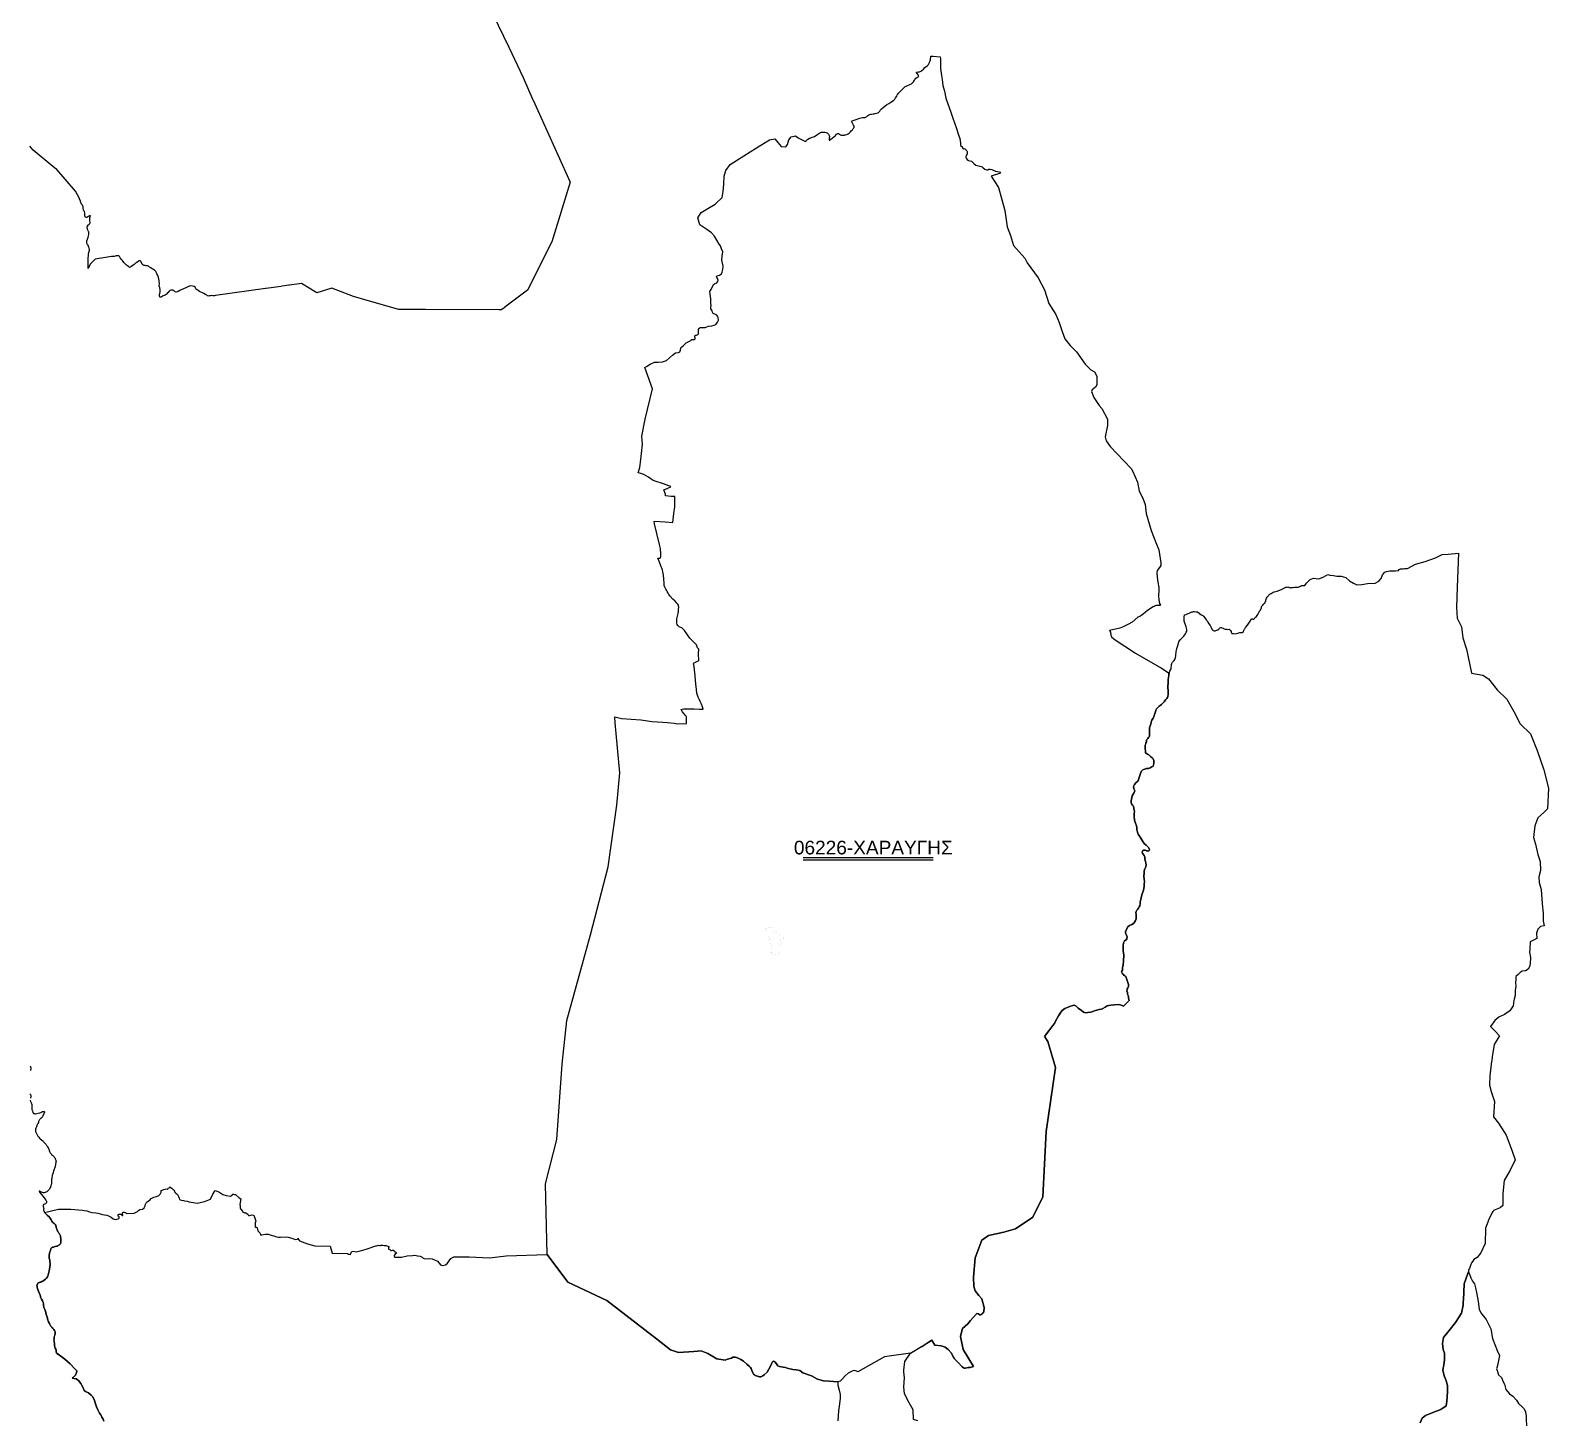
# Model space of a CAD drawing. Header units: metres. Extents: x 245125 to 394351, y 270578 to 4233311.
# Drawn here: x 283179 to 294310, y 4203312 to 4213500 of the extents above; entities that cross this region are included whole.
import ezdxf
from ezdxf.lldxf.tags import DXFTag

# ---------------------------------------------------------------- set-up
doc = ezdxf.new("R2010")
doc.units = ezdxf.units.M
for name, color, linetype in [('4495-(228-329)', 103, 'Continuous'), ('ASTOTA', 7, 'Continuous'), ('topo2019', 6, 'Continuous'), ('ΗΛΕΙΑ_Ονομασία ΟΤΑ_ΟΚΧΕ', 6, 'Continuous')]:
    doc.layers.add(name, color=color, linetype=linetype)
doc.styles.add('ARIAL', font='arial.ttf')
doc.styles.get("Standard").update_dxf_attribs({"font": 'arial.ttf'})
tags = doc.linetypes.add('HIDDEN', pattern=[0.375, 0.25, -0.125]).pattern_tags.tags
tags[6:7] = [DXFTag(74, 4), DXFTag(75, 0), DXFTag(340, '0'), DXFTag(46, 1.0), DXFTag(50, 0.0), DXFTag(44, 0.0), DXFTag(45, 0.0)]
tags[4:5] = [DXFTag(74, 4), DXFTag(75, 0), DXFTag(340, '0'), DXFTag(46, 1.0), DXFTag(50, 0.0), DXFTag(44, 0.0), DXFTag(45, 0.0)]

msp = doc.modelspace()

# ---------------------------------------------------------------- linework, layer by layer
at = {"layer": '4495-(228-329)', "color": 103}
for p, q in [((288846, 4207435), (289798, 4207435)), ((288846, 4207418), (289798, 4207418))]:
    msp.add_line(p, q, dxfattribs=at)
at = {"layer": 'ASTOTA', "color": 253, "linetype": 'HIDDEN', "ltscale": 300}
for points in [[(286411, 4213948), (286686, 4213376), (286791, 4213155), (286864, 4212992), (286866, 4212988), (287136, 4212386), (287003, 4211950), (286823, 4211594), (286677, 4211484), (286655, 4211467), (286651, 4211464), (286632, 4211450), (286614, 4211451), (286075, 4211453), (285881, 4211454), (285665, 4211515), (285548, 4211548), (285389, 4211610), (285279, 4211575), (285166, 4211644), (285080, 4211632), (285075, 4211631), (285026, 4211624), (285015, 4211623), (284909, 4211608), (284904, 4211607), (284536, 4211555), (284530, 4211554), (284517, 4211554), (284507, 4211555), (284500, 4211554), (284491, 4211553), (284485, 4211552), (284479, 4211554), (284472, 4211558), (284462, 4211564), (284451, 4211571), (284441, 4211576), (284429, 4211580), (284419, 4211586), (284410, 4211593), (284402, 4211597), (284396, 4211600), (284392, 4211605), (284387, 4211616), (284379, 4211623), (284369, 4211625), (284356, 4211627), (284347, 4211625), (284338, 4211623), (284329, 4211617), (284318, 4211612), (284301, 4211605), (284285, 4211597), (284274, 4211593), (284264, 4211586), (284257, 4211583), (284249, 4211581), (284242, 4211583), (284236, 4211588), (284230, 4211591), (284225, 4211594), (284218, 4211596), (284210, 4211596), (284202, 4211592), (284195, 4211585), (284189, 4211578), (284185, 4211575), (284180, 4211568), (284174, 4211563), (284167, 4211559), (284154, 4211554), (284146, 4211548), (284138, 4211543), (284129, 4211544), (284125, 4211553), (284126, 4211563), (284129, 4211571), (284130, 4211584), (284132, 4211599), (284129, 4211613), (284124, 4211626), (284125, 4211642), (284124, 4211661), (284122, 4211678), (284116, 4211695), (284111, 4211707), (284106, 4211714), (284103, 4211722), (284098, 4211732), (284092, 4211739), (284083, 4211747), (284073, 4211751), (284062, 4211758), (284053, 4211763), (284045, 4211770), (284037, 4211773), (284029, 4211774), (284021, 4211775), (284014, 4211775), (284009, 4211776), (284005, 4211780), (284001, 4211784), (283997, 4211794), (283992, 4211801), (283988, 4211807), (283983, 4211810), (283975, 4211810), (283969, 4211805), (283960, 4211799), (283951, 4211792), (283941, 4211784), (283932, 4211779), (283915, 4211767), (283906, 4211762), (283898, 4211768), (283885, 4211778), (283871, 4211791), (283864, 4211799), (283854, 4211812), (283846, 4211823), (283838, 4211833), (283833, 4211841), (283828, 4211846), (283820, 4211848), (283808, 4211846), (283794, 4211843), (283781, 4211841), (283774, 4211841), (283729, 4211834), (283655, 4211822), (283618, 4211785), (283605, 4211760), (283602, 4211755), (283602, 4211758), (283602, 4211771), (283604, 4211781), (283604, 4211791), (283603, 4211804), (283604, 4211832), (283605, 4211847), (283606, 4211862), (283608, 4211871), (283612, 4211888), (283612, 4211894), (283611, 4211902), (283609, 4211909), (283606, 4211919), (283599, 4211930), (283595, 4211935), (283594, 4211940), (283593, 4211943), (283593, 4211948), (283594, 4211956), (283597, 4211969), (283602, 4211984), (283607, 4212003), (283608, 4212010), (283608, 4212017), (283608, 4212022), (283606, 4212026), (283604, 4212031), (283601, 4212035), (283599, 4212039), (283598, 4212042), (283597, 4212046), (283596, 4212051), (283596, 4212055), (283596, 4212061), (283598, 4212065), (283602, 4212072), (283606, 4212076), (283612, 4212081), (283616, 4212084), (283618, 4212088), (283618, 4212092), (283616, 4212100), (283614, 4212110), (283614, 4212115), (283614, 4212121), (283616, 4212129), (283619, 4212136), (283618, 4212142), (283611, 4212138), (283603, 4212135), (283600, 4212132), (283594, 4212129), (283590, 4212129), (283586, 4212130), (283582, 4212131), (283580, 4212134), (283579, 4212138), (283579, 4212146), (283579, 4212155), (283578, 4212162), (283576, 4212171), (283572, 4212177), (283569, 4212184), (283567, 4212193), (283566, 4212200), (283566, 4212207), (283564, 4212212), (283562, 4212218), (283560, 4212221), (283555, 4212226), (283551, 4212232), (283549, 4212238), (283547, 4212245), (283547, 4212252), (283545, 4212253), (283535, 4212276), (283510, 4212320), (283374, 4212479), (283357, 4212493), (283330, 4212515), (283200, 4212621), (283175, 4212650)], [(289686, 4203304), (289655, 4203312), (289651, 4203383), (289622, 4203436), (289589, 4203501), (289584, 4203552), (289589, 4203619), (289584, 4203662), (289582, 4203675), (289590, 4203737), (289633, 4203798), (289712, 4203847), (289717, 4203849), (289737, 4203862), (289786, 4203893), (289788, 4203894), (289810, 4203858), (289817, 4203857), (289857, 4203852), (289887, 4203844), (289909, 4203826), (289929, 4203801), (289941, 4203780), (289945, 4203773), (289953, 4203760), (289978, 4203734), (290010, 4203698), (290021, 4203691), (290022, 4203691), (290025, 4203689), (290032, 4203689), (290045, 4203691), (290055, 4203693), (290061, 4203693), (290064, 4203693), (290069, 4203694), (290094, 4203701), (290018, 4203825), (289999, 4203921), (290006, 4203954), (290013, 4203979), (290052, 4204015), (290071, 4204038), (290113, 4204085), (290119, 4204090), (290130, 4204087), (290142, 4204078), (290145, 4204080), (290150, 4204082), (290158, 4204087), (290170, 4204103), (290172, 4204135), (290154, 4204197), (290132, 4204223), (290106, 4204256), (290096, 4204287), (290093, 4204357), (290106, 4204499), (290156, 4204628), (290204, 4204661), (290315, 4204686), (290401, 4204710), (290528, 4204797), (290603, 4204945), (290626, 4205425), (290695, 4205894), (290639, 4206086), (290616, 4206119), (290615, 4206121), (290645, 4206162), (290675, 4206202), (290687, 4206218), (290698, 4206238), (290716, 4206272), (290734, 4206301), (290744, 4206313), (290753, 4206320), (290763, 4206327), (290787, 4206337), (290806, 4206345), (290821, 4206349), (290831, 4206351), (290837, 4206349), (290847, 4206344), (290861, 4206330), (290885, 4206312), (290899, 4206301), (290908, 4206298), (290918, 4206296), (290931, 4206297), (290954, 4206301), (290987, 4206311), (291015, 4206319), (291033, 4206323), (291041, 4206327), (291058, 4206337), (291073, 4206346), (291085, 4206350), (291100, 4206352), (291128, 4206354), (291158, 4206355), (291170, 4206354), (291184, 4206350), (291194, 4206344), (291197, 4206347), (291231, 4206381), (291235, 4206386), (291230, 4206403), (291229, 4206413), (291228, 4206422), (291224, 4206431), (291222, 4206445), (291219, 4206457), (291220, 4206466), (291221, 4206471), (291225, 4206479), (291228, 4206484), (291230, 4206489), (291230, 4206496), (291230, 4206503), (291226, 4206517), (291218, 4206540), (291211, 4206562), (291207, 4206565), (291199, 4206570), (291193, 4206575), (291187, 4206580), (291183, 4206586), (291181, 4206590), (291180, 4206596), (291181, 4206600), (291185, 4206608), (291187, 4206612), (291187, 4206626), (291191, 4206648), (291193, 4206677), (291197, 4206718), (291190, 4206752), (291191, 4206789), (291193, 4206809), (291201, 4206822), (291214, 4206830), (291219, 4206838), (291220, 4206852), (291213, 4206869), (291208, 4206880), (291208, 4206890), (291215, 4206906), (291224, 4206924), (291237, 4206936), (291254, 4206944), (291266, 4206951), (291274, 4206960), (291281, 4206972), (291287, 4206985), (291287, 4207002), (291286, 4207017), (291284, 4207030), (291286, 4207039), (291290, 4207047), (291298, 4207055), (291304, 4207063), (291309, 4207073), (291313, 4207081), (291316, 4207094), (291316, 4207108), (291320, 4207127), (291325, 4207150), (291331, 4207167), (291335, 4207180), (291339, 4207194), (291343, 4207207), (291346, 4207223), (291346, 4207240), (291347, 4207256), (291345, 4207276), (291342, 4207298), (291344, 4207319), (291346, 4207336), (291350, 4207351), (291357, 4207365), (291359, 4207380), (291357, 4207395), (291355, 4207405), (291351, 4207421), (291349, 4207437), (291346, 4207448), (291337, 4207459), (291333, 4207466), (291331, 4207473), (291333, 4207480), (291336, 4207485), (291341, 4207488), (291347, 4207489), (291353, 4207487), (291361, 4207483), (291368, 4207482), (291373, 4207481), (291379, 4207483), (291382, 4207486), (291383, 4207493), (291382, 4207498), (291379, 4207504), (291371, 4207513), (291359, 4207525), (291345, 4207537), (291334, 4207552), (291320, 4207576), (291302, 4207606), (291296, 4207621), (291290, 4207639), (291292, 4207654), (291289, 4207667), (291281, 4207686), (291275, 4207709), (291272, 4207734), (291271, 4207756), (291274, 4207771), (291268, 4207794), (291266, 4207810), (291260, 4207819), (291251, 4207829), (291249, 4207838), (291250, 4207851), (291251, 4207863), (291258, 4207887), (291269, 4207905), (291276, 4207922), (291270, 4207938), (291267, 4207955), (291273, 4207969), (291285, 4207982), (291301, 4207996), (291306, 4208014), (291310, 4208028), (291317, 4208051), (291324, 4208064), (291336, 4208078), (291346, 4208081), (291351, 4208083), (291361, 4208086), (291377, 4208087), (291390, 4208093), (291402, 4208098), (291410, 4208104), (291414, 4208113), (291417, 4208124), (291417, 4208133), (291417, 4208145), (291411, 4208157), (291404, 4208164), (291392, 4208176), (291379, 4208186), (291370, 4208193), (291356, 4208200), (291355, 4208201), (291354, 4208215), (291353, 4208234), (291352, 4208250), (291353, 4208257), (291354, 4208262), (291357, 4208267), (291358, 4208274), (291361, 4208282), (291362, 4208290), (291363, 4208295), (291364, 4208298), (291367, 4208302), (291373, 4208308), (291377, 4208315), (291381, 4208320), (291383, 4208326), (291385, 4208332), (291385, 4208339), (291383, 4208357), (291383, 4208370), (291385, 4208384), (291386, 4208393), (291388, 4208399), (291393, 4208413), (291396, 4208427), (291398, 4208436), (291401, 4208442), (291406, 4208448), (291410, 4208455), (291415, 4208467), (291423, 4208490), (291427, 4208503), (291431, 4208515), (291434, 4208520), (291436, 4208525), (291438, 4208528), (291442, 4208533), (291455, 4208543), (291462, 4208549), (291473, 4208557), (291481, 4208565), (291491, 4208577), (291502, 4208591), (291510, 4208600), (291515, 4208607), (291518, 4208614), (291519, 4208619), (291520, 4208626), (291521, 4208634), (291521, 4208645), (291521, 4208653), (291521, 4208660), (291520, 4208667), (291519, 4208674), (291518, 4208680), (291518, 4208684), (291519, 4208693), (291522, 4208711), (291522, 4208722), (291522, 4208739), (291523, 4208754), (291525, 4208770), (291526, 4208778), (291528, 4208786), (291531, 4208793), (291534, 4208801), (291541, 4208814), (291543, 4208821), (291544, 4208828), (291545, 4208842), (291546, 4208850), (291548, 4208856), (291550, 4208862), (291553, 4208866), (291557, 4208871), (291565, 4208880), (291569, 4208887), (291573, 4208894), (291575, 4208901), (291577, 4208912), (291578, 4208925), (291579, 4208936), (291580, 4208946), (291582, 4208955), (291584, 4208967), (291591, 4208988), (291597, 4209005), (291600, 4209015), (291605, 4209024), (291610, 4209031), (291616, 4209039), (291620, 4209044), (291625, 4209048), (291630, 4209052), (291635, 4209058), (291640, 4209066), (291647, 4209074), (291651, 4209080), (291654, 4209086), (291657, 4209095), (291658, 4209101), (291657, 4209106), (291655, 4209116), (291653, 4209125), (291651, 4209133), (291649, 4209141), (291644, 4209152), (291640, 4209161), (291639, 4209167), (291638, 4209173), (291638, 4209178), (291639, 4209198), (291640, 4209215), (291652, 4209217), (291662, 4209221), (291680, 4209228), (291695, 4209235), (291701, 4209237), (291706, 4209238), (291715, 4209238), (291726, 4209237), (291733, 4209237), (291736, 4209236), (291739, 4209234), (291749, 4209225), (291754, 4209220), (291758, 4209216), (291762, 4209214), (291766, 4209213), (291771, 4209211), (291775, 4209210), (291778, 4209206), (291780, 4209204), (291789, 4209192), (291800, 4209178), (291808, 4209169), (291812, 4209161), (291820, 4209148), (291829, 4209135), (291836, 4209121), (291840, 4209110), (291845, 4209103), (291853, 4209099), (291857, 4209097), (291861, 4209096), (291866, 4209097), (291870, 4209099), (291876, 4209101), (291881, 4209102), (291885, 4209104), (291888, 4209105), (291891, 4209107), (291894, 4209111), (291898, 4209115), (291902, 4209118), (291907, 4209120), (291910, 4209121), (291914, 4209119), (291924, 4209115), (291926, 4209114), (291932, 4209112), (291938, 4209110), (291948, 4209108), (291957, 4209107), (291965, 4209108), (291969, 4209108), (291974, 4209103), (291978, 4209098), (291982, 4209092), (291984, 4209088), (291986, 4209082), (291988, 4209078), (291992, 4209076), (291999, 4209076), (292011, 4209075), (292021, 4209076), (292031, 4209079), (292046, 4209084), (292065, 4209084), (292071, 4209087), (292074, 4209094), (292077, 4209104), (292081, 4209110), (292083, 4209112), (292089, 4209120), (292103, 4209139), (292118, 4209159), (292127, 4209176), (292130, 4209181), (292134, 4209184), (292138, 4209184), (292142, 4209182), (292146, 4209181), (292150, 4209182), (292153, 4209187), (292157, 4209193), (292162, 4209198), (292168, 4209201), (292174, 4209209), (292179, 4209217), (292185, 4209232), (292188, 4209239), (292194, 4209244), (292198, 4209248), (292199, 4209254), (292202, 4209259), (292205, 4209266), (292206, 4209274), (292209, 4209281), (292214, 4209286), (292219, 4209292), (292225, 4209298), (292230, 4209300), (292231, 4209306), (292231, 4209310), (292235, 4209311), (292238, 4209315), (292238, 4209321), (292239, 4209328), (292243, 4209336), (292247, 4209344), (292253, 4209350), (292256, 4209355), (292260, 4209359), (292262, 4209364), (292268, 4209367), (292276, 4209371), (292290, 4209380), (292297, 4209383), (292310, 4209385), (292320, 4209388), (292338, 4209394), (292352, 4209399), (292369, 4209409), (292384, 4209416), (292393, 4209418), (292398, 4209419), (292402, 4209418), (292407, 4209415), (292412, 4209414), (292419, 4209413), (292425, 4209415), (292431, 4209415), (292437, 4209415), (292446, 4209416), (292452, 4209417), (292459, 4209418), (292467, 4209418), (292473, 4209417), (292481, 4209419), (292491, 4209424), (292498, 4209428), (292508, 4209428), (292516, 4209428), (292522, 4209430), (292536, 4209447), (292561, 4209473), (292587, 4209484), (292625, 4209479), (292657, 4209489), (292692, 4209509), (292705, 4209505), (292734, 4209503), (292758, 4209498), (292789, 4209497), (292823, 4209487), (292850, 4209464), (292880, 4209445), (292904, 4209433), (292942, 4209437), (292983, 4209444), (293038, 4209447), (293065, 4209462), (293082, 4209481), (293092, 4209508), (293110, 4209526), (293122, 4209532), (293145, 4209536), (293170, 4209536), (293188, 4209537), (293209, 4209539), (293215, 4209546), (293225, 4209552), (293225, 4209552), (293243, 4209552), (293254, 4209553), (293271, 4209553), (293276, 4209554), (293334, 4209585), (293406, 4209605), (293480, 4209633), (293530, 4209656), (293574, 4209658), (293650, 4209666), (293639, 4209416), (293635, 4209268), (293639, 4209189), (293671, 4209127), (293682, 4209045), (293709, 4208963), (293729, 4208856), (293745, 4208787), (293827, 4208771), (293870, 4208744), (293934, 4208665), (294004, 4208595), (294054, 4208505), (294102, 4208414), (294178, 4208341), (294226, 4208220), (294275, 4208078), (294310, 4207943), (294303, 4207790), (294288, 4207777), (294274, 4207764), (294230, 4207726), (294209, 4207667), (294200, 4207581), (294206, 4207557), (294213, 4207531), (294231, 4207457), (294247, 4207405), (294250, 4207338), (294239, 4207292), (294240, 4207250), (294255, 4207199), (294262, 4207094), (294269, 4207027), (294271, 4206971), (294277, 4206934), (294251, 4206929), (294230, 4206909), (294222, 4206880), (294223, 4206841), (294175, 4206815), (294172, 4206761), (294170, 4206739), (294178, 4206700), (294174, 4206658), (294171, 4206633), (294160, 4206615), (294141, 4206604), (294116, 4206600), (294101, 4206590), (294088, 4206575), (294070, 4206562), (294071, 4206542), (294068, 4206515), (294069, 4206490), (294065, 4206460), (294064, 4206423), (294058, 4206395), (294055, 4206386), (294050, 4206346), (294025, 4206309), (293986, 4206283), (293945, 4206263), (293915, 4206238), (293884, 4206194), (293917, 4206162), (293949, 4206127), (293944, 4206118), (293912, 4206063), (293897, 4205973), (293897, 4205973), (293896, 4205968), (293896, 4205967), (293888, 4205918), (293880, 4205834), (293877, 4205765), (293889, 4205717), (293913, 4205644), (293906, 4205532), (293943, 4205485), (293982, 4205424), (293987, 4205417), (293998, 4205399), (294040, 4205288), (294066, 4205216), (294028, 4205140), (293985, 4205066), (293974, 4204970), (293974, 4204881), (293956, 4204865), (293907, 4204846), (293905, 4204843), (293905, 4204843), (293902, 4204839), (293902, 4204838), (293897, 4204830), (293871, 4204779), (293848, 4204715), (293846, 4204604), (293812, 4204534), (293786, 4204501), (293774, 4204494), (293762, 4204485), (293754, 4204475), (293745, 4204462), (293737, 4204442), (293729, 4204420), (293724, 4204410), (293723, 4204403), (293723, 4204395), (293722, 4204391), (293719, 4204384), (293691, 4204308), (293685, 4204189), (293684, 4204178), (293683, 4204151), (293671, 4204093), (293628, 4204025), (293581, 4203965), (293540, 4203913), (293533, 4203870), (293538, 4203827), (293548, 4203799), (293547, 4203751), (293543, 4203714), (293534, 4203675), (293545, 4203632), (293551, 4203615), (293558, 4203595), (293568, 4203561), (293569, 4203513), (293564, 4203447), (293558, 4203413), (293519, 4203387), (293481, 4203372), (293450, 4203359), (293407, 4203343), (293383, 4203322), (293369, 4203289)], [(283178, 4205906), (283180, 4205901), (283181, 4205898), (283183, 4205894), (283183, 4205890), (283183, 4205886), (283182, 4205881), (283181, 4205877), (283179, 4205872)], [(283176, 4205700), (283180, 4205694), (283182, 4205689), (283184, 4205683), (283183, 4205678), (283181, 4205675), (283179, 4205670)], [(283177, 4205654), (283180, 4205646), (283184, 4205636), (283187, 4205630), (283189, 4205623), (283189, 4205616), (283189, 4205608), (283189, 4205601), (283189, 4205594), (283191, 4205585), (283194, 4205576), (283197, 4205566), (283200, 4205560), (283204, 4205557), (283209, 4205556), (283213, 4205555), (283217, 4205555), (283227, 4205557), (283237, 4205559), (283248, 4205562), (283256, 4205565), (283263, 4205569), (283268, 4205572), (283272, 4205572), (283276, 4205572), (283280, 4205571), (283282, 4205568), (283283, 4205565), (283281, 4205561), (283279, 4205557), (283275, 4205550), (283271, 4205542), (283267, 4205533), (283263, 4205528), (283259, 4205524), (283256, 4205521), (283252, 4205517), (283248, 4205514), (283245, 4205510), (283243, 4205508), (283241, 4205503), (283240, 4205499), (283238, 4205491), (283235, 4205483), (283230, 4205474), (283226, 4205467), (283224, 4205460), (283220, 4205448), (283218, 4205442), (283216, 4205438), (283216, 4205434), (283216, 4205430), (283217, 4205425), (283219, 4205420), (283222, 4205414), (283229, 4205401), (283235, 4205390), (283241, 4205382), (283246, 4205376), (283252, 4205371), (283261, 4205363), (283270, 4205356), (283275, 4205351), (283279, 4205346), (283286, 4205338), (283292, 4205331), (283296, 4205326), (283300, 4205321), (283303, 4205317), (283306, 4205312), (283309, 4205306), (283311, 4205303), (283313, 4205299), (283314, 4205294), (283316, 4205289), (283318, 4205283), (283320, 4205278), (283321, 4205275), (283322, 4205272), (283325, 4205269), (283331, 4205262), (283335, 4205257), (283342, 4205251), (283348, 4205245), (283353, 4205239), (283356, 4205235), (283360, 4205230), (283362, 4205225), (283364, 4205220), (283366, 4205215), (283367, 4205210), (283368, 4205206), (283367, 4205199), (283364, 4205182), (283360, 4205168), (283350, 4205135), (283346, 4205124), (283341, 4205109), (283339, 4205103), (283338, 4205097), (283336, 4205088), (283336, 4205083), (283336, 4205079), (283335, 4205072), (283335, 4205064), (283334, 4205055), (283334, 4205048), (283333, 4205041), (283332, 4205035), (283330, 4205027), (283328, 4205019), (283326, 4205014), (283323, 4205008), (283319, 4205001), (283313, 4204995), (283308, 4204989), (283300, 4204983), (283293, 4204979), (283288, 4204977), (283281, 4204975), (283276, 4204975), (283268, 4204977), (283262, 4204979), (283257, 4204983), (283252, 4204985), (283248, 4204986), (283243, 4204986), (283244, 4204984), (283246, 4204980), (283260, 4204962), (283280, 4204938), (283286, 4204930), (283292, 4204922), (283296, 4204919), (283298, 4204914), (283298, 4204907), (283296, 4204900), (283293, 4204897), (283290, 4204895), (283283, 4204892), (283278, 4204890), (283274, 4204886), (283273, 4204882), (283273, 4204878), (283274, 4204873), (283276, 4204867), (283277, 4204861), (283276, 4204854), (283276, 4204848), (283278, 4204842), (283280, 4204836), (283283, 4204831), (283289, 4204824), (283294, 4204818), (283303, 4204812), (283319, 4204797), (283323, 4204792), (283328, 4204785), (283332, 4204776), (283337, 4204768), (283342, 4204760), (283347, 4204754), (283353, 4204749), (283359, 4204745), (283363, 4204742), (283365, 4204738), (283367, 4204733), (283369, 4204725), (283372, 4204714), (283375, 4204703), (283376, 4204700), (283379, 4204695), (283383, 4204690), (283389, 4204680), (283393, 4204674), (283397, 4204665), (283399, 4204660), (283400, 4204654), (283401, 4204649), (283402, 4204642), (283402, 4204631), (283403, 4204622), (283403, 4204617), (283402, 4204611), (283401, 4204605), (283399, 4204600), (283396, 4204596), (283393, 4204593), (283388, 4204590), (283383, 4204588), (283378, 4204585), (283371, 4204583), (283362, 4204581), (283354, 4204579), (283348, 4204577), (283342, 4204576), (283338, 4204574), (283334, 4204572), (283332, 4204569), (283330, 4204565), (283327, 4204553), (283323, 4204542), (283320, 4204532), (283319, 4204528), (283317, 4204521), (283316, 4204515), (283316, 4204510), (283316, 4204505), (283317, 4204501), (283318, 4204495), (283320, 4204488), (283322, 4204481), (283323, 4204475), (283323, 4204471), (283323, 4204466), (283324, 4204459), (283325, 4204450), (283324, 4204444), (283323, 4204437), (283323, 4204431), (283316, 4204402), (283314, 4204392), (283307, 4204365), (283304, 4204358), (283298, 4204350), (283290, 4204342), (283281, 4204334), (283271, 4204327), (283264, 4204324), (283257, 4204321), (283249, 4204319), (283245, 4204318), (283239, 4204315), (283235, 4204312), (283232, 4204308), (283231, 4204306), (283229, 4204303), (283228, 4204299), (283227, 4204295), (283228, 4204289), (283229, 4204282), (283231, 4204274), (283234, 4204265), (283243, 4204242), (283250, 4204224), (283253, 4204216), (283254, 4204210), (283257, 4204204), (283262, 4204195), (283268, 4204184), (283271, 4204176), (283273, 4204170), (283275, 4204162), (283275, 4204155), (283276, 4204148), (283278, 4204140), (283279, 4204133), (283282, 4204125), (283285, 4204119), (283289, 4204106), (283293, 4204096), (283296, 4204083), (283299, 4204071), (283304, 4204057), (283306, 4204050), (283307, 4204043), (283310, 4204035), (283313, 4204029), (283319, 4204016), (283322, 4204009), (283324, 4204004), (283326, 4204001), (283329, 4203997), (283333, 4203991), (283337, 4203987), (283343, 4203982), (283347, 4203978), (283352, 4203972), (283355, 4203966), (283358, 4203960), (283360, 4203955), (283360, 4203950), (283360, 4203940), (283359, 4203934), (283355, 4203924), (283354, 4203920), (283353, 4203914), (283353, 4203907), (283353, 4203902), (283352, 4203897), (283353, 4203888), (283354, 4203882), (283355, 4203873), (283356, 4203864), (283357, 4203853), (283359, 4203845), (283362, 4203836), (283366, 4203829), (283368, 4203823), (283369, 4203817), (283369, 4203810), (283371, 4203802), (283371, 4203799), (283374, 4203798), (283374, 4203797), (283393, 4203784), (283433, 4203754), (283471, 4203720), (283506, 4203685), (283517, 4203673), (283520, 4203669), (283518, 4203657), (283509, 4203637), (283486, 4203616), (283515, 4203610), (283533, 4203599), (283549, 4203577), (283566, 4203545), (283573, 4203526), (283583, 4203518), (283605, 4203507), (283626, 4203490), (283637, 4203480), (283650, 4203453), (283655, 4203436), (283663, 4203406), (283675, 4203383), (283687, 4203359), (283695, 4203346), (283704, 4203330), (283713, 4203314), (283719, 4203301)], [(283719, 4203301), (283713, 4203314), (283704, 4203330), (283695, 4203346), (283687, 4203359), (283675, 4203383), (283663, 4203406), (283655, 4203436), (283650, 4203453), (283637, 4203480), (283626, 4203490), (283605, 4203507), (283583, 4203518), (283573, 4203526), (283566, 4203545), (283549, 4203577), (283533, 4203599), (283515, 4203610), (283486, 4203616), (283509, 4203637), (283518, 4203657), (283520, 4203669), (283517, 4203673), (283506, 4203685), (283471, 4203720), (283433, 4203754), (283393, 4203784), (283374, 4203798), (283371, 4203799), (283371, 4203802), (283369, 4203810), (283369, 4203817), (283368, 4203823), (283366, 4203829), (283362, 4203836), (283359, 4203845), (283357, 4203853), (283356, 4203864), (283355, 4203873), (283354, 4203882), (283353, 4203888), (283352, 4203897), (283353, 4203902), (283353, 4203907), (283353, 4203914), (283354, 4203920), (283355, 4203924), (283359, 4203934), (283360, 4203940), (283360, 4203950), (283360, 4203955), (283358, 4203960), (283355, 4203966), (283352, 4203972), (283347, 4203978), (283343, 4203982), (283337, 4203987), (283333, 4203991), (283329, 4203997), (283326, 4204001), (283324, 4204004), (283322, 4204009), (283319, 4204016), (283313, 4204029), (283310, 4204035), (283307, 4204043), (283306, 4204050), (283304, 4204057), (283299, 4204071), (283296, 4204083), (283293, 4204096), (283289, 4204106), (283285, 4204119), (283282, 4204125), (283279, 4204133), (283278, 4204140), (283276, 4204148), (283275, 4204155), (283275, 4204162), (283273, 4204170), (283271, 4204176), (283268, 4204184), (283262, 4204195), (283257, 4204204), (283254, 4204210), (283253, 4204216), (283250, 4204224), (283243, 4204242), (283234, 4204265), (283231, 4204274), (283229, 4204282), (283228, 4204289), (283227, 4204295), (283228, 4204299), (283229, 4204303), (283231, 4204306), (283232, 4204308), (283235, 4204312), (283239, 4204315), (283245, 4204318), (283249, 4204319), (283257, 4204321), (283264, 4204324), (283271, 4204327), (283281, 4204334), (283290, 4204342), (283298, 4204350), (283304, 4204358), (283307, 4204365), (283314, 4204392), (283316, 4204402), (283323, 4204431), (283323, 4204437), (283324, 4204444), (283325, 4204450), (283324, 4204459), (283323, 4204466), (283323, 4204471), (283323, 4204475), (283322, 4204481), (283320, 4204488), (283318, 4204495), (283317, 4204501), (283316, 4204505), (283316, 4204510), (283316, 4204515), (283317, 4204521), (283319, 4204528), (283320, 4204532), (283323, 4204542), (283327, 4204553), (283330, 4204565), (283332, 4204569), (283334, 4204572), (283338, 4204574), (283342, 4204576), (283348, 4204577), (283354, 4204579), (283362, 4204581), (283371, 4204583), (283378, 4204585), (283383, 4204588), (283388, 4204590), (283393, 4204593), (283396, 4204596), (283399, 4204600), (283401, 4204605), (283402, 4204611), (283403, 4204617), (283403, 4204622), (283402, 4204631), (283402, 4204642), (283401, 4204649), (283400, 4204654), (283399, 4204660), (283397, 4204665), (283393, 4204674), (283389, 4204680), (283383, 4204690), (283379, 4204695), (283376, 4204700), (283375, 4204703), (283372, 4204714), (283369, 4204725), (283367, 4204733), (283365, 4204738), (283363, 4204742), (283359, 4204745), (283353, 4204749), (283347, 4204754), (283342, 4204760), (283337, 4204768), (283332, 4204776), (283328, 4204785), (283323, 4204792), (283319, 4204797), (283303, 4204812), (283294, 4204818), (283289, 4204824), (283283, 4204831), (283385, 4204856), (283475, 4204854), (283561, 4204849), (283574, 4204846), (283593, 4204843), (283612, 4204836), (283631, 4204831), (283659, 4204828), (283675, 4204826), (283707, 4204817), (283723, 4204813), (283740, 4204812), (283753, 4204807), (283771, 4204797), (283787, 4204785), (283801, 4204779), (283812, 4204782), (283823, 4204784), (283829, 4204786), (283830, 4204793), (283830, 4204795), (283830, 4204800), (283824, 4204805), (283822, 4204814), (283825, 4204817), (283826, 4204819), (283832, 4204819), (283836, 4204819), (283842, 4204819), (283846, 4204816), (283847, 4204816), (283849, 4204810), (283853, 4204808), (283856, 4204808), (283857, 4204811), (283855, 4204818), (283854, 4204826), (283855, 4204829), (283856, 4204831), (283860, 4204833), (283867, 4204833), (283873, 4204830), (283875, 4204830), (283879, 4204828), (283885, 4204824), (283940, 4204827), (283965, 4204838), (283975, 4204848), (283982, 4204852), (284001, 4204854), (284013, 4204866), (284020, 4204880), (284024, 4204891), (284029, 4204902), (284039, 4204911), (284057, 4204924), (284066, 4204933), (284074, 4204939), (284085, 4204944), (284104, 4204948), (284120, 4204955), (284131, 4204966), (284138, 4204980), (284139, 4204992), (284157, 4205000), (284175, 4205004), (284183, 4205003), (284190, 4205007), (284193, 4205012), (284201, 4205014), (284201, 4205019), (284209, 4205014), (284209, 4205014), (284212, 4205009), (284216, 4205008), (284220, 4205006), (284225, 4204999), (284233, 4204994), (284235, 4204988), (284237, 4204983), (284246, 4204972), (284259, 4204963), (284265, 4204948), (284269, 4204935), (284273, 4204926), (284286, 4204920), (284301, 4204918), (284309, 4204916), (284329, 4204913), (284344, 4204909), (284357, 4204907), (284403, 4204900), (284457, 4204911), (284463, 4204914), (284499, 4204928), (284517, 4204965), (284533, 4204991), (284562, 4204982), (284590, 4204963), (284615, 4204955), (284647, 4204951), (284661, 4204961), (284662, 4204965), (284669, 4204966), (284676, 4204962), (284683, 4204962), (284711, 4204938), (284723, 4204930), (284716, 4204889), (284718, 4204881), (284718, 4204866), (284721, 4204857), (284734, 4204841), (284737, 4204832), (284751, 4204828), (284754, 4204830), (284774, 4204818), (284779, 4204809), (284786, 4204808), (284804, 4204813), (284817, 4204812), (284833, 4204767), (284827, 4204755), (284827, 4204726), (284830, 4204723), (284837, 4204723), (284842, 4204719), (284843, 4204718), (284848, 4204696), (284854, 4204690), (284857, 4204687), (284862, 4204682), (284866, 4204672), (284869, 4204665), (284873, 4204666), (284877, 4204668), (284903, 4204671), (284922, 4204671), (284953, 4204662), (284965, 4204660), (284977, 4204654), (284995, 4204650), (285013, 4204649), (285058, 4204652), (285070, 4204650), (285095, 4204642), (285121, 4204633), (285138, 4204634), (285142, 4204637), (285143, 4204642), (285146, 4204633), (285152, 4204624), (285152, 4204624), (285152, 4204623), (285153, 4204623), (285153, 4204623), (285211, 4204600), (285211, 4204600), (285211, 4204600), (285265, 4204586), (285265, 4204586), (285265, 4204586), (285376, 4204583), (285391, 4204532), (285505, 4204530), (285511, 4204524), (285524, 4204523), (285537, 4204544), (285546, 4204547), (285569, 4204543), (285577, 4204545), (285589, 4204548), (285642, 4204563), (285713, 4204586), (285718, 4204587), (285723, 4204589), (285723, 4204588), (285732, 4204590), (285738, 4204588), (285746, 4204588), (285752, 4204591), (285763, 4204590), (285774, 4204589), (285786, 4204589), (285800, 4204584), (285809, 4204582), (285804, 4204574), (285806, 4204561), (285814, 4204559), (285819, 4204554), (285820, 4204553), (285821, 4204553), (285827, 4204553), (285833, 4204554), (285839, 4204554), (285846, 4204549), (285851, 4204544), (285860, 4204538), (285862, 4204537), (285863, 4204532), (285854, 4204524), (285846, 4204515), (285846, 4204508), (285854, 4204504), (285874, 4204503), (285899, 4204502), (285941, 4204512), (285981, 4204516), (285995, 4204517), (286021, 4204512), (286036, 4204511), (286051, 4204503), (286059, 4204495), (286079, 4204490), (286097, 4204493), (286126, 4204490), (286142, 4204483), (286164, 4204474), (286186, 4204448), (286200, 4204441), (286222, 4204446), (286238, 4204460), (286261, 4204494), (286283, 4204506), (286396, 4204505), (286546, 4204499), (286668, 4204513), (286968, 4204523), (287120, 4204320), (287406, 4204185), (287770, 4203905), (287873, 4203823), (287932, 4203803), (288043, 4203812), (288096, 4203817), (288147, 4203797), (288213, 4203757), (288272, 4203748), (288277, 4203751), (288291, 4203755), (288310, 4203761), (288319, 4203763), (288330, 4203769), (288335, 4203770), (288342, 4203770), (288349, 4203769), (288368, 4203763), (288388, 4203753), (288407, 4203741), (288431, 4203718), (288452, 4203701), (288460, 4203693), (288464, 4203686), (288469, 4203672), (288477, 4203656), (288482, 4203645), (288488, 4203640), (288494, 4203636), (288501, 4203633), (288511, 4203630), (288525, 4203626), (288535, 4203625), (288549, 4203632), (288560, 4203639), (288581, 4203660), (288593, 4203681), (288606, 4203703), (288613, 4203722), (288619, 4203736), (288623, 4203739), (288628, 4203741), (288633, 4203739), (288640, 4203732), (288649, 4203720), (288660, 4203707), (288672, 4203701), (288698, 4203696), (288716, 4203694), (288727, 4203690), (288768, 4203680), (288793, 4203678), (288820, 4203671), (288843, 4203656), (288906, 4203633), (288949, 4203609), (288994, 4203596), (289036, 4203594), (289100, 4203590), (289099, 4203564), (289108, 4203528), (289115, 4203495), (289116, 4203469), (289111, 4203427), (289105, 4203377), (289099, 4203302)], [(293369, 4203289), (293383, 4203322), (293407, 4203343), (293450, 4203359), (293481, 4203372), (293519, 4203387), (293558, 4203413), (293564, 4203447), (293569, 4203513), (293568, 4203561), (293558, 4203595), (293551, 4203615), (293545, 4203632), (293534, 4203675), (293543, 4203714), (293547, 4203751), (293548, 4203799), (293538, 4203827), (293533, 4203870), (293540, 4203913), (293581, 4203965), (293628, 4204025), (293671, 4204093), (293683, 4204151), (293684, 4204178), (293685, 4204189), (293691, 4204308), (293719, 4204384), (293722, 4204391), (293723, 4204395), (293726, 4204388), (293730, 4204378), (293739, 4204352), (293753, 4204328), (293767, 4204308), (293775, 4204279), (293782, 4204243), (293794, 4204177), (293800, 4204123), (293814, 4204094), (293853, 4204047), (293887, 4203977), (293899, 4203906), (293932, 4203818), (293949, 4203781), (293935, 4203709), (293931, 4203692), (293930, 4203688), (293930, 4203688), (293929, 4203684), (293932, 4203673), (293943, 4203641), (293964, 4203621), (293978, 4203589), (293986, 4203571), (293996, 4203532), (294023, 4203500), (294047, 4203484), (294074, 4203455), (294089, 4203429), (294115, 4203407), (294131, 4203390), (294141, 4203370), (294146, 4203336), (294145, 4203314), (294148, 4203265)]]:
    msp.add_lwpolyline(points, dxfattribs=at)
msp.add_lwpolyline([(289674, 4213194), (289680, 4213195), (289691, 4213196), (289697, 4213196), (289707, 4213201), (289714, 4213205), (289726, 4213216), (289738, 4213229), (289754, 4213241), (289765, 4213251), (289771, 4213265), (289778, 4213285), (289782, 4213311), (289799, 4213311), (289850, 4213307), (289851, 4213291), (289852, 4213255), (289853, 4213221), (289858, 4213170), (289863, 4213140), (289870, 4213096), (289880, 4213055), (289892, 4213004), (289906, 4212961), (289927, 4212900), (289943, 4212857), (289967, 4212788), (289984, 4212735), (289993, 4212708), (289997, 4212691), (289998, 4212672), (289998, 4212657), (290005, 4212652), (290009, 4212648), (290012, 4212641), (290016, 4212634), (290020, 4212632), (290025, 4212632), (290032, 4212633), (290038, 4212625), (290045, 4212617), (290048, 4212612), (290048, 4212604), (290047, 4212594), (290041, 4212583), (290037, 4212570), (290039, 4212562), (290047, 4212553), (290057, 4212547), (290070, 4212544), (290079, 4212540), (290095, 4212524), (290112, 4212511), (290140, 4212504), (290158, 4212500), (290164, 4212492), (290178, 4212482), (290190, 4212477), (290198, 4212477), (290206, 4212482), (290216, 4212483), (290228, 4212480), (290239, 4212476), (290254, 4212468), (290269, 4212465), (290284, 4212462), (290292, 4212454), (290223, 4212430), (290278, 4212347), (290324, 4212179), (290340, 4212060), (290365, 4211995), (290386, 4211923), (290470, 4211829), (290488, 4211795), (290569, 4211686), (290614, 4211597), (290646, 4211497), (290697, 4211416), (290723, 4211357), (290743, 4211291), (290764, 4211239), (290803, 4211188), (290850, 4211143), (290912, 4211053), (290955, 4211010), (290981, 4210995), (290999, 4210965), (290998, 4210901), (290987, 4210884), (290963, 4210864), (290960, 4210851), (290976, 4210808), (291014, 4210749), (291034, 4210727), (291075, 4210648), (291076, 4210602), (291060, 4210519), (291066, 4210490), (291095, 4210449), (291250, 4210286), (291261, 4210264), (291296, 4210187), (291308, 4210122), (291336, 4210069), (291353, 4210023), (291360, 4209956), (291396, 4209833), (291430, 4209745), (291453, 4209690), (291466, 4209595), (291466, 4209575), (291457, 4209562), (291441, 4209538), (291437, 4209523), (291440, 4209489), (291445, 4209454), (291452, 4209414), (291452, 4209396), (291451, 4209353), (291453, 4209323), (291458, 4209297), (291464, 4209284), (291459, 4209283), (291453, 4209283), (291446, 4209283), (291438, 4209282), (291432, 4209282), (291426, 4209280), (291418, 4209276), (291410, 4209273), (291399, 4209266), (291381, 4209254), (291369, 4209245), (291353, 4209232), (291340, 4209221), (291320, 4209207), (291312, 4209201), (291299, 4209197), (291256, 4209160), (291225, 4209143), (291191, 4209125), (291167, 4209117), (291091, 4209100), (291098, 4209086), (291101, 4209064), (291106, 4209052), (291123, 4209037), (291133, 4209031), (291282, 4208934), (291472, 4208824), (291528, 4208786), (291526, 4208778), (291525, 4208770), (291523, 4208754), (291522, 4208739), (291522, 4208722), (291522, 4208711), (291519, 4208693), (291518, 4208684), (291518, 4208680), (291519, 4208674), (291520, 4208667), (291521, 4208660), (291521, 4208653), (291521, 4208645), (291521, 4208634), (291520, 4208626), (291519, 4208619), (291518, 4208614), (291515, 4208607), (291510, 4208600), (291502, 4208591), (291491, 4208577), (291481, 4208565), (291473, 4208557), (291462, 4208549), (291455, 4208543), (291442, 4208533), (291438, 4208528), (291436, 4208525), (291434, 4208520), (291431, 4208515), (291427, 4208503), (291423, 4208490), (291415, 4208467), (291410, 4208455), (291406, 4208448), (291401, 4208442), (291398, 4208436), (291396, 4208427), (291393, 4208413), (291388, 4208399), (291386, 4208393), (291385, 4208384), (291383, 4208370), (291383, 4208357), (291385, 4208339), (291385, 4208332), (291383, 4208326), (291381, 4208320), (291377, 4208315), (291373, 4208308), (291367, 4208302), (291364, 4208298), (291363, 4208295), (291362, 4208290), (291361, 4208282), (291358, 4208274), (291357, 4208267), (291354, 4208262), (291353, 4208257), (291352, 4208250), (291353, 4208234), (291354, 4208215), (291355, 4208201), (291370, 4208193), (291379, 4208186), (291392, 4208176), (291404, 4208164), (291411, 4208157), (291417, 4208145), (291417, 4208133), (291417, 4208124), (291414, 4208113), (291410, 4208104), (291402, 4208098), (291390, 4208093), (291377, 4208087), (291361, 4208086), (291336, 4208078), (291324, 4208064), (291317, 4208051), (291310, 4208028), (291306, 4208014), (291301, 4207996), (291285, 4207982), (291273, 4207969), (291267, 4207955), (291270, 4207938), (291276, 4207922), (291269, 4207905), (291258, 4207887), (291251, 4207863), (291250, 4207851), (291249, 4207838), (291251, 4207829), (291260, 4207819), (291266, 4207810), (291268, 4207794), (291274, 4207771), (291271, 4207756), (291272, 4207734), (291275, 4207709), (291281, 4207686), (291289, 4207667), (291292, 4207654), (291290, 4207639), (291296, 4207621), (291302, 4207606), (291320, 4207576), (291334, 4207552), (291345, 4207537), (291359, 4207525), (291371, 4207513), (291379, 4207504), (291382, 4207498), (291383, 4207493), (291382, 4207486), (291379, 4207483), (291373, 4207481), (291368, 4207482), (291361, 4207483), (291353, 4207487), (291347, 4207489), (291341, 4207488), (291336, 4207485), (291333, 4207480), (291331, 4207473), (291333, 4207466), (291337, 4207459), (291346, 4207448), (291349, 4207437), (291351, 4207421), (291355, 4207405), (291357, 4207395), (291359, 4207380), (291357, 4207365), (291350, 4207351), (291346, 4207336), (291344, 4207319), (291342, 4207298), (291345, 4207276), (291347, 4207256), (291346, 4207240), (291346, 4207223), (291343, 4207207), (291339, 4207194), (291335, 4207180), (291331, 4207167), (291325, 4207150), (291320, 4207127), (291316, 4207108), (291316, 4207094), (291313, 4207081), (291309, 4207073), (291304, 4207063), (291298, 4207055), (291290, 4207047), (291286, 4207039), (291284, 4207030), (291286, 4207017), (291287, 4207002), (291287, 4206985), (291281, 4206972), (291274, 4206960), (291266, 4206951), (291254, 4206944), (291237, 4206936), (291224, 4206924), (291215, 4206906), (291208, 4206890), (291208, 4206880), (291213, 4206869), (291220, 4206852), (291219, 4206838), (291214, 4206830), (291201, 4206822), (291193, 4206809), (291191, 4206789), (291190, 4206752), (291197, 4206718), (291193, 4206677), (291191, 4206648), (291187, 4206626), (291187, 4206612), (291185, 4206608), (291181, 4206600), (291180, 4206596), (291181, 4206590), (291183, 4206586), (291187, 4206580), (291193, 4206575), (291199, 4206570), (291207, 4206565), (291211, 4206562), (291218, 4206540), (291226, 4206517), (291230, 4206503), (291230, 4206496), (291230, 4206489), (291228, 4206484), (291225, 4206479), (291221, 4206471), (291220, 4206466), (291219, 4206457), (291222, 4206445), (291224, 4206431), (291228, 4206422), (291229, 4206413), (291230, 4206403), (291235, 4206386), (291231, 4206381), (291194, 4206344), (291184, 4206350), (291170, 4206354), (291158, 4206355), (291128, 4206354), (291100, 4206352), (291085, 4206350), (291073, 4206346), (291058, 4206337), (291041, 4206327), (291033, 4206323), (291015, 4206319), (290987, 4206311), (290954, 4206301), (290931, 4206297), (290918, 4206296), (290908, 4206298), (290899, 4206301), (290885, 4206312), (290861, 4206330), (290847, 4206344), (290837, 4206349), (290831, 4206351), (290821, 4206349), (290806, 4206345), (290787, 4206337), (290763, 4206327), (290753, 4206320), (290744, 4206313), (290734, 4206301), (290716, 4206272), (290698, 4206238), (290687, 4206218), (290675, 4206202), (290645, 4206162), (290615, 4206121), (290639, 4206086), (290695, 4205894), (290626, 4205425), (290603, 4204945), (290528, 4204797), (290401, 4204710), (290315, 4204686), (290204, 4204661), (290156, 4204628), (290106, 4204499), (290093, 4204357), (290096, 4204287), (290106, 4204256), (290132, 4204223), (290154, 4204197), (290172, 4204135), (290170, 4204103), (290158, 4204087), (290142, 4204078), (290130, 4204087), (290119, 4204090), (290113, 4204085), (290071, 4204038), (290052, 4204015), (290013, 4203979), (290006, 4203954), (289999, 4203921), (290018, 4203825), (290094, 4203701), (290064, 4203693), (290061, 4203693), (290055, 4203693), (290045, 4203691), (290032, 4203689), (290025, 4203689), (290021, 4203691), (290010, 4203698), (289978, 4203734), (289953, 4203760), (289929, 4203801), (289909, 4203826), (289887, 4203844), (289857, 4203852), (289810, 4203858), (289788, 4203894), (289717, 4203849), (289633, 4203798), (289441, 4203773), (289245, 4203663), (289230, 4203670), (289217, 4203672), (289203, 4203667), (289176, 4203652), (289154, 4203633), (289133, 4203610), (289115, 4203594), (289100, 4203590), (289036, 4203594), (288994, 4203596), (288949, 4203609), (288906, 4203633), (288843, 4203656), (288820, 4203671), (288793, 4203678), (288768, 4203680), (288727, 4203690), (288716, 4203694), (288698, 4203696), (288672, 4203701), (288660, 4203707), (288649, 4203720), (288640, 4203732), (288633, 4203739), (288628, 4203741), (288623, 4203739), (288619, 4203736), (288613, 4203722), (288606, 4203703), (288593, 4203681), (288581, 4203660), (288560, 4203639), (288549, 4203632), (288535, 4203625), (288525, 4203626), (288511, 4203630), (288501, 4203633), (288494, 4203636), (288488, 4203640), (288482, 4203645), (288477, 4203656), (288469, 4203672), (288464, 4203686), (288460, 4203693), (288452, 4203701), (288431, 4203718), (288407, 4203741), (288388, 4203753), (288368, 4203763), (288349, 4203769), (288342, 4203770), (288335, 4203770), (288330, 4203769), (288319, 4203763), (288310, 4203761), (288291, 4203755), (288277, 4203751), (288272, 4203748), (288213, 4203757), (288147, 4203797), (288096, 4203817), (288043, 4203812), (287932, 4203803), (287873, 4203823), (287770, 4203905), (287406, 4204185), (287120, 4204320), (286968, 4204523), (286956, 4205041), (287038, 4205366), (287078, 4205919), (287112, 4206239), (287286, 4206868), (287416, 4207367), (287478, 4207817), (287501, 4208055), (287466, 4208422), (287465, 4208465), (287513, 4208454), (287656, 4208444), (287739, 4208431), (287817, 4208427), (287850, 4208425), (287898, 4208419), (287923, 4208415), (287990, 4208418), (287989, 4208442), (287989, 4208466), (287987, 4208472), (287980, 4208477), (287973, 4208487), (287960, 4208502), (287950, 4208520), (287958, 4208523), (287971, 4208524), (287982, 4208525), (287993, 4208525), (288009, 4208524), (288045, 4208524), (288085, 4208523), (288112, 4208523), (288106, 4208539), (288099, 4208559), (288090, 4208579), (288084, 4208590), (288075, 4208609), (288066, 4208639), (288062, 4208666), (288059, 4208707), (288050, 4208790), (288049, 4208808), (288045, 4208834), (288042, 4208857), (288043, 4208861), (288047, 4208863), (288079, 4208878), (288077, 4208929), (288079, 4208961), (288075, 4208967), (288071, 4208972), (288068, 4208979), (288065, 4208986), (288062, 4208993), (288059, 4208998), (288053, 4209004), (288035, 4209020), (288014, 4209044), (287991, 4209075), (287976, 4209098), (287966, 4209109), (287961, 4209114), (287955, 4209118), (287948, 4209122), (287936, 4209127), (287927, 4209135), (287921, 4209144), (287918, 4209153), (287918, 4209160), (287919, 4209184), (287928, 4209224), (287931, 4209240), (287931, 4209254), (287933, 4209269), (287932, 4209277), (287930, 4209285), (287925, 4209292), (287918, 4209300), (287907, 4209313), (287890, 4209330), (287870, 4209350), (287860, 4209364), (287855, 4209374), (287849, 4209385), (287844, 4209394), (287839, 4209403), (287831, 4209418), (287827, 4209429), (287825, 4209443), (287824, 4209478), (287821, 4209506), (287817, 4209529), (287813, 4209545), (287802, 4209573), (287792, 4209601), (287779, 4209630), (287797, 4209630), (287801, 4209640), (287802, 4209659), (287798, 4209701), (287792, 4209730), (287773, 4209811), (287754, 4209881), (287752, 4209902), (287834, 4209895), (287889, 4209892), (287897, 4209957), (287904, 4210006), (287904, 4210082), (287877, 4210082), (287836, 4210086), (287835, 4210099), (287823, 4210130), (287852, 4210143), (287874, 4210152), (287869, 4210157), (287861, 4210161), (287821, 4210175), (287761, 4210195), (287746, 4210200), (287730, 4210209), (287711, 4210223), (287694, 4210234), (287678, 4210242), (287654, 4210250), (287635, 4210256), (287648, 4210294), (287653, 4210333), (287659, 4210397), (287666, 4210465), (287663, 4210524), (287687, 4210649), (287741, 4210872), (287684, 4211028), (287702, 4211037), (287711, 4211045), (287724, 4211053), (287756, 4211067), (287781, 4211068), (287814, 4211069), (287843, 4211078), (287886, 4211118), (287909, 4211135), (287931, 4211137), (287941, 4211142), (287945, 4211155), (287947, 4211171), (287956, 4211179), (287967, 4211189), (287988, 4211209), (288011, 4211221), (288021, 4211226), (288028, 4211234), (288043, 4211234), (288049, 4211234), (288052, 4211238), (288053, 4211245), (288050, 4211253), (288050, 4211259), (288054, 4211264), (288062, 4211266), (288072, 4211269), (288078, 4211275), (288078, 4211294), (288078, 4211306), (288082, 4211315), (288089, 4211320), (288105, 4211322), (288127, 4211322), (288150, 4211331), (288175, 4211333), (288192, 4211338), (288204, 4211344), (288216, 4211360), (288225, 4211374), (288222, 4211395), (288217, 4211405), (288211, 4211412), (288203, 4211416), (288186, 4211423), (288180, 4211434), (288178, 4211443), (288174, 4211450), (288169, 4211457), (288167, 4211470), (288170, 4211483), (288167, 4211499), (288168, 4211531), (288162, 4211565), (288161, 4211585), (288170, 4211599), (288188, 4211637), (288195, 4211642), (288211, 4211650), (288220, 4211659), (288222, 4211670), (288212, 4211687), (288209, 4211695), (288214, 4211700), (288231, 4211705), (288246, 4211715), (288252, 4211727), (288255, 4211746), (288258, 4211770), (288249, 4211814), (288252, 4211844), (288255, 4211876), (288245, 4211898), (288238, 4211920), (288229, 4211932), (288195, 4211992), (288174, 4212016), (288138, 4212040), (288087, 4212074), (288073, 4212126), (288098, 4212164), (288145, 4212195), (288201, 4212226), (288250, 4212274), (288258, 4212318), (288264, 4212372), (288265, 4212430), (288277, 4212472), (288310, 4212516), (288364, 4212550), (288504, 4212640), (288599, 4212698), (288638, 4212704), (288658, 4212677), (288684, 4212649), (288718, 4212647), (288729, 4212664), (288739, 4212698), (288757, 4212719), (288789, 4212726), (288808, 4212713), (288863, 4212686), (288878, 4212702), (288892, 4212709), (288900, 4212713), (288906, 4212715), (288912, 4212716), (288920, 4212719), (288927, 4212723), (288935, 4212728), (288953, 4212739), (288961, 4212744), (288967, 4212748), (288973, 4212751), (288979, 4212753), (288984, 4212754), (288990, 4212754), (288999, 4212754), (289005, 4212753), (289014, 4212751), (289021, 4212748), (289027, 4212745), (289031, 4212740), (289034, 4212735), (289036, 4212729), (289037, 4212723), (289036, 4212709), (289036, 4212700), (289036, 4212695), (289037, 4212694), (289039, 4212695), (289057, 4212709), (289069, 4212719), (289081, 4212730), (289089, 4212738), (289095, 4212742), (289099, 4212743), (289103, 4212743), (289107, 4212742), (289112, 4212738), (289119, 4212734), (289126, 4212732), (289133, 4212731), (289140, 4212731), (289148, 4212732), (289154, 4212733), (289164, 4212737), (289174, 4212742), (289181, 4212747), (289192, 4212757), (289200, 4212765), (289207, 4212772), (289212, 4212780), (289218, 4212788), (289219, 4212792), (289218, 4212797), (289215, 4212804), (289209, 4212816), (289204, 4212824), (289202, 4212828), (289202, 4212832), (289202, 4212834), (289203, 4212836), (289212, 4212839), (289234, 4212847), (289261, 4212856), (289281, 4212861), (289293, 4212862), (289300, 4212862), (289304, 4212863), (289308, 4212865), (289311, 4212869), (289318, 4212875), (289326, 4212880), (289333, 4212883), (289340, 4212885), (289347, 4212886), (289357, 4212887), (289366, 4212888), (289374, 4212890), (289383, 4212893), (289392, 4212896), (289397, 4212899), (289402, 4212902), (289406, 4212908), (289413, 4212917), (289418, 4212923), (289435, 4212937), (289456, 4212954), (289474, 4212965), (289496, 4212979), (289506, 4212985), (289510, 4212988), (289517, 4212996), (289523, 4213005), (289531, 4213019), (289534, 4213027), (289538, 4213032), (289544, 4213039), (289559, 4213055), (289574, 4213069), (289583, 4213078), (289588, 4213084), (289593, 4213088), (289599, 4213091), (289609, 4213096), (289622, 4213100), (289633, 4213105), (289638, 4213108), (289643, 4213114), (289653, 4213124), (289660, 4213134), (289663, 4213140), (289665, 4213143), (289672, 4213149), (289679, 4213154), (289692, 4213162), (289691, 4213168), (289688, 4213175), (289684, 4213182), (289674, 4213194)], close=True, dxfattribs=at)
at = {"layer": 'topo2019', "color": 6, "const_width": 0.3}
msp.add_lwpolyline([(288568, 4206913), (288619, 4206927), (288621, 4206923), (288627, 4206906), (288634, 4206896), (288654, 4206884), (288669, 4206873), (288679, 4206861), (288694, 4206851), (288707, 4206846), (288708, 4206842), (288705, 4206839), (288695, 4206836), (288682, 4206836), (288680, 4206824), (288684, 4206798), (288682, 4206785), (288675, 4206787), (288668, 4206784), (288660, 4206766), (288667, 4206745), (288683, 4206727), (288617, 4206720), (288610, 4206793), (288605, 4206819)], close=True, dxfattribs=at)

# ---------------------------------------------------------------- texts
at = {"layer": 'topo2019', "color": 6, "lineweight": 80, "ltscale": 20, "insert": (288634, 4206836), "char_height": 1, "width": 4.87, "attachment_point": 1}
msp.add_mtext('ΜΠΑΧΟΣ-19', dxfattribs=at)
at = {"layer": 'ΗΛΕΙΑ_Ονομασία ΟΤΑ_ΟΚΧΕ', "color": 253, "style": 'ARIAL'}
msp.add_text('06226-ΧΑΡΑΥΓΗΣ', height=100, dxfattribs=at).set_placement((288777, 4207457))

doc.saveas('drawing.dxf')
